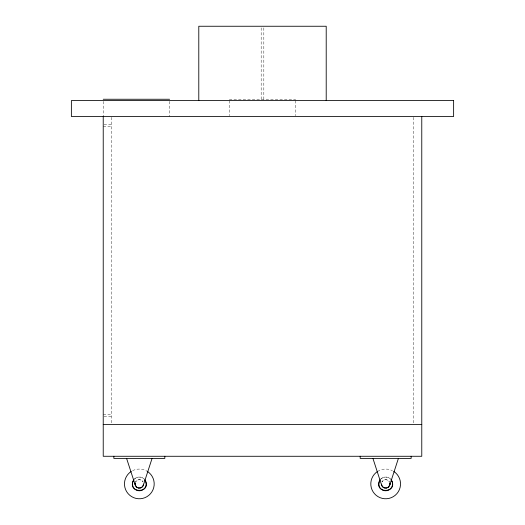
<?xml version="1.0" encoding="UTF-8"?>
<svg xmlns="http://www.w3.org/2000/svg" width="525" height="525" viewBox="0 0 525 525"><rect width="100%" height="100%" fill="white"/><g stroke="black" fill="none" stroke-linecap="round" stroke-linejoin="round"><path stroke-width="0.39" stroke-dasharray="2.62 1.97" d="M229.32 99.251L295.68 99.251M104.029 124.464L111.195 124.464M103.228 126.459L111.195 126.459M103.228 414.468L111.195 414.468M104.029 416.463L111.195 416.463M413.805 117.324L413.805 424.423M295.673 100.577L295.673 115.703M263.826 27.884L263.826 99.757M261.174 27.884L261.174 99.757M229.327 100.577L229.327 115.703M169.595 101.371L169.595 116.504M111.195 117.298L111.195 423.629M103.228 101.371L103.228 116.504M377.573 471.437A14.864 14.864 0 0 1 392.418 470.663M132.582 470.663A14.864 14.864 0 0 1 147.427 471.437M135.562 481.983L135.378 482.39A4.233 4.233 0 0 1 143.102 481.983C141.737 478.951 136.927 478.951 135.562 481.983M382.121 481.602L381.898 481.983A4.233 4.233 0 0 1 389.622 482.39C388.579 479.233 383.795 478.728 382.121 481.602M134.997 478.551L134.459 479.03A6.891 6.891 0 0 1 144.204 479.03C141.829 476.569 137.616 476.346 134.997 478.551M381.334 478.551L380.796 479.03A6.891 6.891 0 0 1 390.541 479.03C388.165 476.569 383.952 476.346 381.334 478.551"/><path stroke-width="0.79" d="M143.417 485.002L143.561 484.129A4.233 4.233 0 0 1 135.24 485.002M152.073 458.404L143.286 485.422C142.131 488.972 136.533 488.972 135.378 485.422L126.591 458.404M398.409 458.404L389.622 485.422C388.467 488.972 382.869 488.972 381.714 485.422L372.927 458.404M379.89 480.152C372.921 494.543 399.459 493.152 391.027 479.568A6.891 6.891 0 0 1 390.541 488.775A6.891 6.891 0 0 1 381.334 489.261A6.891 6.891 0 0 1 379.89 480.152L380.317 479.568M103.228 99.251L169.595 99.251M103.228 424.423L421.772 424.423M144.683 479.568C153.234 493.913 125.429 493.913 133.973 479.568A6.891 6.891 0 0 0 134.459 488.775A6.891 6.891 0 0 0 143.666 489.261A6.891 6.891 0 0 0 145.11 480.152M381.583 485.002L381.439 484.129A4.233 4.233 0 0 0 389.76 485.002M421.772 116.504L421.772 456.277L103.228 456.277L103.228 116.504M411.154 456.277L411.154 458.404L360.183 458.404L360.183 456.277M326.209 100.577L326.209 26.25L198.791 26.25L198.791 100.577M164.817 456.277L164.817 458.404L113.846 458.404L113.846 456.277M393.763 471.437A14.864 14.864 0 0 1 396.887 493.658A14.864 14.864 0 0 1 374.45 493.658A14.864 14.864 0 0 1 377.573 471.437M147.427 471.437A14.864 14.864 0 0 1 150.55 493.658A14.864 14.864 0 0 1 128.113 493.658A14.864 14.864 0 0 1 131.237 471.437M135.148 483.243L135.148 484.568A4.233 4.233 0 0 1 135.148 483.243M389.898 484.129L389.852 484.568A4.233 4.233 0 0 0 389.852 483.243L389.898 484.129M453.626 100.577L71.374 100.577L71.374 116.504L453.626 116.504L453.626 100.577"/></g></svg>
